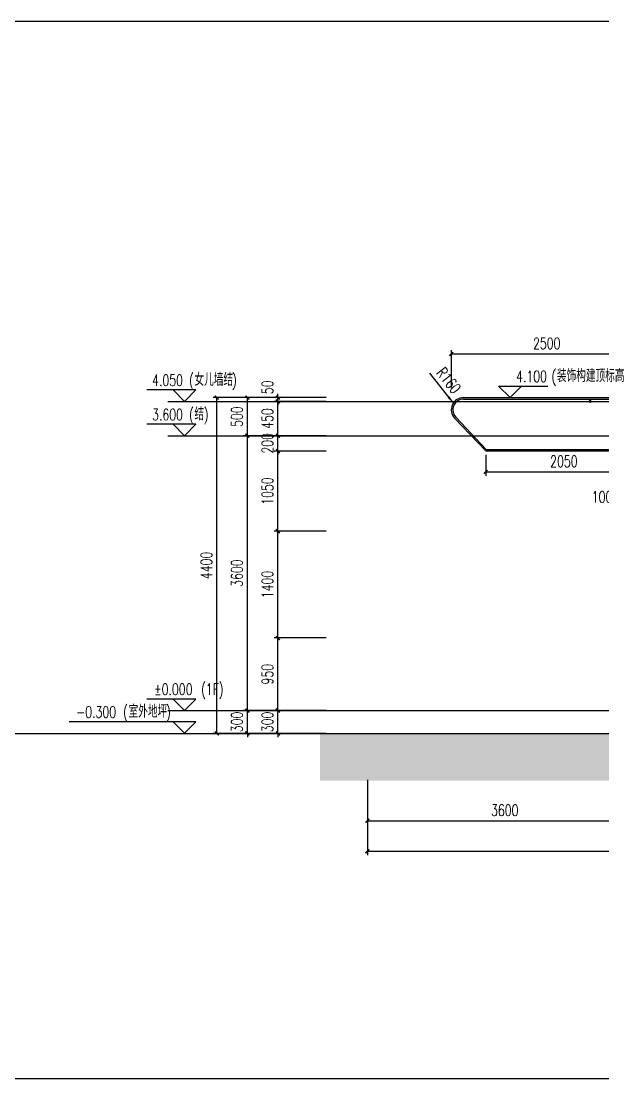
# Model space of a CAD drawing. Extents: x -2377130 to 293730, y -2 to 754590.
# Drawn here: x -2301928 to -2294304, y 512410 to 526270 of the extents above; entities that cross this region are included whole.
import ezdxf

# ---------------------------------------------------------------- set-up
doc = ezdxf.new("R2010")
doc.units = 0
doc.header["$LTSCALE"] = 1000
doc.header["$MEASUREMENT"] = 0
doc.linetypes.add('DOTE', pattern=[2.42, 2, -0.2, 0.02, -0.2])
doc.layers.get('Defpoints').update_dxf_attribs({"color": 210})
for name, color, linetype in [('A-AXIS-D', 1, 'Continuous'), ('A-AXIS-DOTE', 14, 'DOTE'), ('A-AXIS-DP', 126, 'Continuous'), ('A-AXIS-ELEV', 4, 'Continuous'), ('A-CURTAIN', 134, 'Continuous'), ('A-LIN-V', 9, 'Continuous'), ('A-SFCE', 30, 'Continuous'), ('DIM_SYMB', 3, 'Continuous'), ('PUB_TEXT', 7, 'Continuous'), ('建-尺寸', 3, 'Continuous')]:
    doc.layers.add(name, color=color, linetype=linetype)
doc.layers.add('A-WALL-HATCH', color=8, linetype='Continuous', lineweight=13)
doc.styles.add('_TCH_DIM', font='SIMPLEX', dxfattribs={"bigfont": 'GBCBIG'})
doc.styles.add('_TCH_DIM_T3', font='SIMPLEX', dxfattribs={"width": 0.705882, "bigfont": 'GBCBIG'})
doc.styles.add('A-DIM', font='SIMPLEX', dxfattribs={"bigfont": 'GBCBIG'})
doc.dimstyles.new('_TCH_ARCH&&50', dxfattribs={"dimtxt": 148.75, "dimasz": 50, "dimexe": 50, "dimexo": 50, "dimgap": 63.125, "dimtad": 1, "dimdec": 0, "dimzin": 0, "dimdsep": 46, "dimtxsty": '_TCH_DIM_T3', "dimblk": 'ARCHTICK', "dimcen": 0.09, "dimclrt": 7, "dimazin": 2, "dimtfac": 1, "dimtdec": 0, "dimtix": 1, "dimtmove": 2, "dimatfit": 3, "dimfxl": 0, "dimtolj": 1, "dimtzin": 0, "dimarcsym": 0})

# ---------------------------------------------------------------- blocks, each defined once
blk = doc.blocks.new('_ArchTick')
at = {"color": 0, "linetype": 'ByBlock', "const_width": 0.4}
blk.add_lwpolyline([(-0.5, -0.5), (0.5, 0.5)], dxfattribs=at)
blk = doc.blocks.new('*D2015')
at = {"layer": 'A-AXIS-DP', "color": 0, "lineweight": -2}
for p, q in [((-2295840, 520587), (-2295840, 520314)), ((-2293790, 520587), (-2293790, 520314)), ((-2295840, 520364), (-2293790, 520364))]:
    blk.add_line(p, q, dxfattribs=at)
at = {"layer": 'Defpoints', "color": 0}
for p in [(-2295840, 520637), (-2293790, 520637), (-2293790, 520364)]:
    blk.add_point(p, dxfattribs=at)
at = {"layer": 'A-AXIS-DP', "color": 0, "lineweight": -2, "xscale": 50, "yscale": 50, "zscale": 50, "rotation": 180}
blk.add_blockref('_ArchTick', (-2295840, 520364), dxfattribs=at)
at = {"layer": 'A-AXIS-DP', "color": 0, "lineweight": -2, "xscale": 50, "yscale": 50, "zscale": 50}
blk.add_blockref('_ArchTick', (-2293790, 520364), dxfattribs=at)
at = {"layer": 'A-AXIS-DP', "color": 7, "insert": (-2294815, 520502), "char_height": 148.8, "attachment_point": 5, "style": '_TCH_DIM_T3'}
blk.add_mtext('\\A1;2050', dxfattribs=at)
blk = doc.blocks.new('*D2011')
at = {"layer": 'A-AXIS-DP', "color": 0, "lineweight": -2}
for p, q in [((-2294140, 519897), (-2294190, 519897)), ((-2294140, 519657), (-2294140, 519947)), ((-2294140, 519897), (-2294040, 519897)), ((-2294040, 519657), (-2294040, 519947)), ((-2294040, 519897), (-2293990, 519897))]:
    blk.add_line(p, q, dxfattribs=at)
at = {"layer": 'Defpoints', "color": 0}
for p in [(-2294040, 519897), (-2294140, 519607), (-2294040, 519607)]:
    blk.add_point(p, dxfattribs=at)
at = {"layer": 'A-AXIS-DP', "color": 0, "lineweight": -2, "xscale": 50, "yscale": 50, "zscale": 50}
blk.add_blockref('_ArchTick', (-2294140, 519897), dxfattribs=at)
at = {"layer": 'A-AXIS-DP', "color": 0, "lineweight": -2, "xscale": 50, "yscale": 50, "zscale": 50, "rotation": 180}
blk.add_blockref('_ArchTick', (-2294040, 519897), dxfattribs=at)
at = {"layer": 'A-AXIS-DP', "color": 7, "insert": (-2294315, 520035), "char_height": 148.8, "attachment_point": 5, "style": '_TCH_DIM_T3'}
blk.add_mtext('\\A1;100', dxfattribs=at)
blk = doc.blocks.new('*D2009')
at = {"layer": 'A-AXIS-DP', "color": 0, "lineweight": -2}
for p, q in [((-2296290, 521470), (-2296290, 521960)), ((-2296290, 521910), (-2293790, 521910)), ((-2293790, 521470), (-2293790, 521960))]:
    blk.add_line(p, q, dxfattribs=at)
at = {"layer": 'Defpoints', "color": 0}
for p in [(-2293790, 521910), (-2296290, 521420), (-2293790, 521420)]:
    blk.add_point(p, dxfattribs=at)
at = {"layer": 'A-AXIS-DP', "color": 0, "lineweight": -2, "xscale": 50, "yscale": 50, "zscale": 50, "rotation": 180}
blk.add_blockref('_ArchTick', (-2296290, 521910), dxfattribs=at)
at = {"layer": 'A-AXIS-DP', "color": 0, "lineweight": -2, "xscale": 50, "yscale": 50, "zscale": 50}
blk.add_blockref('_ArchTick', (-2293790, 521910), dxfattribs=at)
at = {"layer": 'A-AXIS-DP', "color": 7, "insert": (-2295040, 522048), "char_height": 148.8, "attachment_point": 5, "style": '_TCH_DIM_T3'}
blk.add_mtext('\\A1;2500', dxfattribs=at)
blk = doc.blocks.new('*D2008')
at = {"layer": 'A-AXIS-DP', "color": 0, "lineweight": -2}
for p, q in [((-2297930, 521337), (-2298613, 521337)), ((-2297930, 521287), (-2298613, 521287)), ((-2298563, 521337), (-2298563, 521387)), ((-2298563, 521287), (-2298563, 521337)), ((-2298563, 521287), (-2298563, 521237))]:
    blk.add_line(p, q, dxfattribs=at)
at = {"layer": 'Defpoints', "color": 0}
for p in [(-2298563, 521337), (-2297880, 521337), (-2297880, 521287)]:
    blk.add_point(p, dxfattribs=at)
at = {"layer": 'A-AXIS-DP', "color": 0, "lineweight": -2, "xscale": 50, "yscale": 50, "zscale": 50}
for p, rotation in [((-2298563, 521337), 270), ((-2298563, 521287), 90)]:
    blk.add_blockref('_ArchTick', p, dxfattribs=dict(at, rotation=rotation))
at = {"layer": 'A-AXIS-DP', "color": 7, "insert": (-2298700, 521472), "char_height": 148.8, "attachment_point": 5, "rotation": 90, "style": '_TCH_DIM_T3'}
blk.add_mtext('\\A1;50', dxfattribs=at)
blk = doc.blocks.new('*D2007')
at = {"layer": 'A-AXIS-DP', "color": 0, "lineweight": -2}
for p, q in [((-2297930, 521287), (-2298613, 521287)), ((-2298563, 520837), (-2298563, 521287)), ((-2297930, 520837), (-2298613, 520837))]:
    blk.add_line(p, q, dxfattribs=at)
at = {"layer": 'Defpoints', "color": 0}
for p in [(-2298563, 521287), (-2297880, 521287), (-2297880, 520837)]:
    blk.add_point(p, dxfattribs=at)
at = {"layer": 'A-AXIS-DP', "color": 0, "lineweight": -2, "xscale": 50, "yscale": 50, "zscale": 50}
for p, rotation in [((-2298563, 521287), 90), ((-2298563, 520837), 270)]:
    blk.add_blockref('_ArchTick', p, dxfattribs=dict(at, rotation=rotation))
at = {"layer": 'A-AXIS-DP', "color": 7, "insert": (-2298700, 521062), "char_height": 148.8, "attachment_point": 5, "rotation": 90, "style": '_TCH_DIM_T3'}
blk.add_mtext('\\A1;450', dxfattribs=at)
blk = doc.blocks.new('*D2006')
at = {"layer": 'A-AXIS-DP', "color": 0, "lineweight": -2}
for p, q in [((-2298563, 520837), (-2298563, 520887)), ((-2297930, 520837), (-2298613, 520837)), ((-2298563, 520637), (-2298563, 520837)), ((-2297930, 520637), (-2298613, 520637)), ((-2298563, 520637), (-2298563, 520587))]:
    blk.add_line(p, q, dxfattribs=at)
at = {"layer": 'Defpoints', "color": 0}
for p in [(-2298563, 520837), (-2297880, 520837), (-2297880, 520637)]:
    blk.add_point(p, dxfattribs=at)
at = {"layer": 'A-AXIS-DP', "color": 0, "lineweight": -2, "xscale": 50, "yscale": 50, "zscale": 50}
for p, rotation in [((-2298563, 520837), 270), ((-2298563, 520637), 90)]:
    blk.add_blockref('_ArchTick', p, dxfattribs=dict(at, rotation=rotation))
at = {"layer": 'A-AXIS-DP', "color": 7, "insert": (-2298700, 520737), "char_height": 148.8, "attachment_point": 5, "rotation": 90, "style": '_TCH_DIM_T3'}
blk.add_mtext('\\A1;200', dxfattribs=at)
blk = doc.blocks.new('*D2005')
at = {"layer": 'A-AXIS-DP', "color": 0, "lineweight": -2}
for p, q in [((-2297930, 520637), (-2298613, 520637)), ((-2298563, 519587), (-2298563, 520637)), ((-2297930, 519587), (-2298613, 519587))]:
    blk.add_line(p, q, dxfattribs=at)
at = {"layer": 'Defpoints', "color": 0}
for p in [(-2298563, 520637), (-2297880, 520637), (-2297880, 519587)]:
    blk.add_point(p, dxfattribs=at)
at = {"layer": 'A-AXIS-DP', "color": 0, "lineweight": -2, "xscale": 50, "yscale": 50, "zscale": 50}
for p, rotation in [((-2298563, 520637), 90), ((-2298563, 519587), 270)]:
    blk.add_blockref('_ArchTick', p, dxfattribs=dict(at, rotation=rotation))
at = {"layer": 'A-AXIS-DP', "color": 7, "insert": (-2298700, 520112), "char_height": 148.8, "attachment_point": 5, "rotation": 90, "style": '_TCH_DIM_T3'}
blk.add_mtext('\\A1;1050', dxfattribs=at)
blk = doc.blocks.new('*D2004')
at = {"layer": 'A-AXIS-DP', "color": 0, "lineweight": -2}
for p, q in [((-2297930, 519587), (-2298613, 519587)), ((-2298563, 518187), (-2298563, 519587)), ((-2297930, 518187), (-2298613, 518187))]:
    blk.add_line(p, q, dxfattribs=at)
at = {"layer": 'Defpoints', "color": 0}
for p in [(-2298563, 519587), (-2297880, 519587), (-2297880, 518187)]:
    blk.add_point(p, dxfattribs=at)
at = {"layer": 'A-AXIS-DP', "color": 0, "lineweight": -2, "xscale": 50, "yscale": 50, "zscale": 50}
for p, rotation in [((-2298563, 519587), 90), ((-2298563, 518187), 270)]:
    blk.add_blockref('_ArchTick', p, dxfattribs=dict(at, rotation=rotation))
at = {"layer": 'A-AXIS-DP', "color": 7, "insert": (-2298700, 518887), "char_height": 148.8, "attachment_point": 5, "rotation": 90, "style": '_TCH_DIM_T3'}
blk.add_mtext('\\A1;1400', dxfattribs=at)
blk = doc.blocks.new('*D2003')
at = {"layer": 'A-AXIS-DP', "color": 0, "lineweight": -2}
for p, q in [((-2297930, 518187), (-2298613, 518187)), ((-2298563, 517237), (-2298563, 518187)), ((-2297930, 517237), (-2298613, 517237))]:
    blk.add_line(p, q, dxfattribs=at)
at = {"layer": 'Defpoints', "color": 0}
for p in [(-2298563, 518187), (-2297880, 518187), (-2297880, 517237)]:
    blk.add_point(p, dxfattribs=at)
at = {"layer": 'A-AXIS-DP', "color": 0, "lineweight": -2, "xscale": 50, "yscale": 50, "zscale": 50}
for p, rotation in [((-2298563, 518187), 90), ((-2298563, 517237), 270)]:
    blk.add_blockref('_ArchTick', p, dxfattribs=dict(at, rotation=rotation))
at = {"layer": 'A-AXIS-DP', "color": 7, "insert": (-2298700, 517712), "char_height": 148.8, "attachment_point": 5, "rotation": 90, "style": '_TCH_DIM_T3'}
blk.add_mtext('\\A1;950', dxfattribs=at)
blk = doc.blocks.new('*D2002')
at = {"layer": 'A-AXIS-DP', "color": 0, "lineweight": -2}
for p, q in [((-2298563, 517237), (-2298563, 517287)), ((-2297930, 517237), (-2298613, 517237)), ((-2298563, 516937), (-2298563, 517237)), ((-2297930, 516937), (-2298613, 516937)), ((-2298563, 516937), (-2298563, 516887))]:
    blk.add_line(p, q, dxfattribs=at)
at = {"layer": 'Defpoints', "color": 0}
for p in [(-2298563, 517237), (-2297880, 517237), (-2297880, 516937)]:
    blk.add_point(p, dxfattribs=at)
at = {"layer": 'A-AXIS-DP', "color": 0, "lineweight": -2, "xscale": 50, "yscale": 50, "zscale": 50}
for p, rotation in [((-2298563, 517237), 270), ((-2298563, 516937), 90)]:
    blk.add_blockref('_ArchTick', p, dxfattribs=dict(at, rotation=rotation))
at = {"layer": 'A-AXIS-DP', "color": 7, "insert": (-2298700, 517087), "char_height": 148.8, "attachment_point": 5, "rotation": 90, "style": '_TCH_DIM_T3'}
blk.add_mtext('\\A1;300', dxfattribs=at)
blk = doc.blocks.new('*D2001')
at = {"layer": 'A-AXIS-D', "color": 0, "lineweight": -2}
for p, q in [((-2298977, 521337), (-2299413, 521337)), ((-2299363, 516937), (-2299363, 521337)), ((-2298977, 516937), (-2299413, 516937))]:
    blk.add_line(p, q, dxfattribs=at)
at = {"layer": 'Defpoints', "color": 0}
for p in [(-2299363, 521337), (-2298927, 521337), (-2298927, 516937)]:
    blk.add_point(p, dxfattribs=at)
at = {"layer": 'A-AXIS-D', "color": 0, "lineweight": -2, "xscale": 50, "yscale": 50, "zscale": 50}
for p, rotation in [((-2299363, 521337), 90), ((-2299363, 516937), 270)]:
    blk.add_blockref('_ArchTick', p, dxfattribs=dict(at, rotation=rotation))
at = {"layer": 'A-AXIS-D', "color": 7, "insert": (-2299500, 519137), "char_height": 148.8, "attachment_point": 5, "rotation": 90, "style": '_TCH_DIM_T3'}
blk.add_mtext('\\A1;4400', dxfattribs=at)
blk = doc.blocks.new('*D2000')
at = {"layer": 'A-AXIS-D', "color": 0, "lineweight": -2}
for p, q in [((-2298577, 521337), (-2299013, 521337)), ((-2298963, 520837), (-2298963, 521337)), ((-2298577, 520837), (-2299013, 520837))]:
    blk.add_line(p, q, dxfattribs=at)
at = {"layer": 'Defpoints', "color": 0}
for p in [(-2298963, 521337), (-2298527, 521337), (-2298527, 520837)]:
    blk.add_point(p, dxfattribs=at)
at = {"layer": 'A-AXIS-D', "color": 0, "lineweight": -2, "xscale": 50, "yscale": 50, "zscale": 50}
for p, rotation in [((-2298963, 521337), 90), ((-2298963, 520837), 270)]:
    blk.add_blockref('_ArchTick', p, dxfattribs=dict(at, rotation=rotation))
at = {"layer": 'A-AXIS-D', "color": 7, "insert": (-2299100, 521087), "char_height": 148.8, "attachment_point": 5, "rotation": 90, "style": '_TCH_DIM_T3'}
blk.add_mtext('\\A1;500', dxfattribs=at)
blk = doc.blocks.new('*D1999')
at = {"layer": 'A-AXIS-D', "color": 0, "lineweight": -2}
for p, q in [((-2298577, 520837), (-2299013, 520837)), ((-2298963, 517237), (-2298963, 520837)), ((-2298577, 517237), (-2299013, 517237))]:
    blk.add_line(p, q, dxfattribs=at)
at = {"layer": 'Defpoints', "color": 0}
for p in [(-2298963, 520837), (-2298527, 520837), (-2298527, 517237)]:
    blk.add_point(p, dxfattribs=at)
at = {"layer": 'A-AXIS-D', "color": 0, "lineweight": -2, "xscale": 50, "yscale": 50, "zscale": 50}
for p, rotation in [((-2298963, 520837), 90), ((-2298963, 517237), 270)]:
    blk.add_blockref('_ArchTick', p, dxfattribs=dict(at, rotation=rotation))
at = {"layer": 'A-AXIS-D', "color": 7, "insert": (-2299100, 519037), "char_height": 148.8, "attachment_point": 5, "rotation": 90, "style": '_TCH_DIM_T3'}
blk.add_mtext('\\A1;3600', dxfattribs=at)
blk = doc.blocks.new('*D1998')
at = {"layer": 'A-AXIS-D', "color": 0, "lineweight": -2}
for p, q in [((-2298963, 517237), (-2298963, 517287)), ((-2298577, 517237), (-2299013, 517237)), ((-2298963, 516937), (-2298963, 517237)), ((-2298577, 516937), (-2299013, 516937)), ((-2298963, 516937), (-2298963, 516887))]:
    blk.add_line(p, q, dxfattribs=at)
at = {"layer": 'Defpoints', "color": 0}
for p in [(-2298963, 517237), (-2298527, 517237), (-2298527, 516937)]:
    blk.add_point(p, dxfattribs=at)
at = {"layer": 'A-AXIS-D', "color": 0, "lineweight": -2, "xscale": 50, "yscale": 50, "zscale": 50}
for p, rotation in [((-2298963, 517237), 270), ((-2298963, 516937), 90)]:
    blk.add_blockref('_ArchTick', p, dxfattribs=dict(at, rotation=rotation))
at = {"layer": 'A-AXIS-D', "color": 7, "insert": (-2299100, 517087), "char_height": 148.8, "attachment_point": 5, "rotation": 90, "style": '_TCH_DIM_T3'}
blk.add_mtext('\\A1;300', dxfattribs=at)
blk = doc.blocks.new('*D1997')
at = {"layer": 'A-AXIS-D', "color": 0, "lineweight": -2}
for p, q in [((-2297390, 516327), (-2297390, 515342)), ((-2283140, 516327), (-2283140, 515342)), ((-2297390, 515392), (-2283140, 515392))]:
    blk.add_line(p, q, dxfattribs=at)
at = {"layer": 'Defpoints', "color": 0}
for p in [(-2297390, 516377), (-2283140, 516377), (-2283140, 515392)]:
    blk.add_point(p, dxfattribs=at)
at = {"layer": 'A-AXIS-D', "color": 0, "lineweight": -2, "xscale": 50, "yscale": 50, "zscale": 50, "rotation": 180}
blk.add_blockref('_ArchTick', (-2297390, 515392), dxfattribs=at)
at = {"layer": 'A-AXIS-D', "color": 0, "lineweight": -2, "xscale": 50, "yscale": 50, "zscale": 50}
blk.add_blockref('_ArchTick', (-2283140, 515392), dxfattribs=at)
at = {"layer": 'A-AXIS-D', "color": 7, "insert": (-2290265, 515529), "char_height": 148.8, "attachment_point": 5, "style": '_TCH_DIM_T3'}
blk.add_mtext('\\A1;14250', dxfattribs=at)
blk = doc.blocks.new('*D1993')
at = {"layer": 'A-AXIS-D', "color": 0, "lineweight": -2}
for p, q in [((-2297390, 516327), (-2297390, 515742)), ((-2293790, 516327), (-2293790, 515742)), ((-2297390, 515792), (-2293790, 515792))]:
    blk.add_line(p, q, dxfattribs=at)
at = {"layer": 'Defpoints', "color": 0}
for p in [(-2297390, 516377), (-2293790, 516377), (-2293790, 515792)]:
    blk.add_point(p, dxfattribs=at)
at = {"layer": 'A-AXIS-D', "color": 0, "lineweight": -2, "xscale": 50, "yscale": 50, "zscale": 50, "rotation": 180}
blk.add_blockref('_ArchTick', (-2297390, 515792), dxfattribs=at)
at = {"layer": 'A-AXIS-D', "color": 0, "lineweight": -2, "xscale": 50, "yscale": 50, "zscale": 50}
blk.add_blockref('_ArchTick', (-2293790, 515792), dxfattribs=at)
at = {"layer": 'A-AXIS-D', "color": 7, "insert": (-2295590, 515929), "char_height": 148.8, "attachment_point": 5, "style": '_TCH_DIM_T3'}
blk.add_mtext('\\A1;3600', dxfattribs=at)

msp = doc.modelspace()

# ---------------------------------------------------------------- hatches: boundary and pattern name
at = {"layer": 'A-WALL-HATCH'}
h = msp.add_hatch(dxfattribs=at)
h.set_pattern_fill('夯实土壤', color=8, scale=40)
h.set_pattern_definition([(45, (-40602099716.08, -3385484292.55), (-158.9576044107, 158.9576044107), []), (45, (-40602099632.08, -3385484292.55), (-158.9576044107, 158.9576044107), []), (45, (-40602099548.08, -3385484292.55), (-158.9576044107, 158.9576044107), []), (135, (-40602099716.08, -3385484292.55), (-158.9576044107, -158.9576044107), [106, -118.8]), (135, (-40602099674.08, -3385484250.55), (-158.9576044107, -158.9576044107), [106, -118.8]), (135, (-40602099632.08, -3385484208.55), (-158.9576044107, -158.9576044107), [106, -118.8])])
h.paths.add_polyline_path([(-2284240, 516937.5), (-2282616.7, 516937.5), (-2282616.7, 516317.5), (-2284240, 516317.5)])
h.paths.add_polyline_path([(-2289590, 516762.5), (-2284540, 516762.5), (-2284540, 516477.5), (-2284540, 516317.5), (-2289590, 516317.5)])
h.paths.add_polyline_path([(-2293738.8, 516762.5), (-2289890, 516762.5), (-2289890, 516317.5), (-2293738.8, 516317.5)])
h.paths.add_polyline_path([(-2298010, 516937.5), (-2294038.8, 516937.5), (-2294038.8, 516317.5), (-2298010, 516317.5)])

# ---------------------------------------------------------------- linework, layer by layer
at = {"layer": 'A-AXIS-DOTE', "color": 8, "ltscale": 30}
for p, q in [((-2300006.7, 521287.5), (-2282616.7, 521287.5)), ((-2300006.7, 520837.5), (-2282616.7, 520837.5)), ((-2300006.7, 517237.5), (-2282616.7, 517237.5))]:
    msp.add_line(p, q, dxfattribs=at)
at = {"layer": 'A-AXIS-DOTE', "color": 8}
msp.add_line((-2300006.7, 516937.5), (-2282616.7, 516937.5), dxfattribs=at)
at = {"layer": 'A-AXIS-ELEV', "color": 8}
for p, q in [((-2299636.7, 521437.5), (-2300280.5, 521437.5)), ((-2299786.7, 521287.5), (-2299936.7, 521437.5)), ((-2299786.7, 521287.5), (-2299636.7, 521437.5)), ((-2295520, 521337.5), (-2295670, 521487.5)), ((-2295670, 521487.5), (-2295026.2, 521487.5)), ((-2295520, 521337.5), (-2295370, 521487.5)), ((-2299636.7, 520987.5), (-2300280.5, 520987.5)), ((-2299786.7, 520837.5), (-2299936.7, 520987.5)), ((-2299786.7, 520837.5), (-2299636.7, 520987.5)), ((-2299636.7, 517387.5), (-2300280.5, 517387.5)), ((-2299786.7, 517237.5), (-2299936.7, 517387.5)), ((-2299786.7, 517237.5), (-2299636.7, 517387.5)), ((-2299636.6, 517089.4), (-2301300, 517089.4)), ((-2299786.6, 516939.4), (-2299936.6, 517089.4)), ((-2299786.6, 516939.4), (-2299636.6, 517089.4))]:
    msp.add_line(p, q, dxfattribs=at)
at = {"layer": 'A-CURTAIN', "color": 8}
for p, q in [((-2296246.7, 521067.7), (-2295840, 520637.5)), ((-2296232.1, 521081.4), (-2295831.4, 520657.5)), ((-2295840, 520637.5), (-2294040, 520637.5)), ((-2295831.4, 520657.5), (-2294040, 520657.5))]:
    msp.add_line(p, q, dxfattribs=at)
for points in [[(-2296130.2, 521337.5), (-2293790, 521337.5), (-2293790, 521137.5)], [(-2296130.2, 521317.5), (-2293810, 521317.5), (-2293810, 521137.5)]]:
    msp.add_lwpolyline(points, dxfattribs=at)
for radius in [160, 140]:
    msp.add_arc((-2296130.2, 521177.5), radius, 90, 223.31532, dxfattribs=at)
at = {"layer": 'A-LIN-V', "color": 8}
msp.add_lwpolyline([(-2327650, 526270), (-2279870, 526270), (-2279870, 512410), (-2327650, 512410)], close=True, dxfattribs=at)
at = {"layer": 'A-SFCE', "color": 8}
msp.add_line((-2333566.7, 516937.5), (-2279870, 516937.5), dxfattribs=at)
at = {"layer": 'DIM_SYMB', "color": 8, "const_width": 20}
msp.add_lwpolyline([(-2294464.8, 521278.9, 1), (-2294475.2, 521296, 1)], format="xyb", close=True, dxfattribs=at)
at = {"layer": '建-尺寸', "color": 8}
msp.add_lwpolyline([(-2296576, 521658.5), (-2296325.9, 521344), (-2296263.6, 521265.8)], dxfattribs=at)
msp.add_lwpolyline([(-2296325.9, 521344, 33, 0, 0), (-2296263.6, 521265.8, 0, 0, 0)], format="xyseb", dxfattribs=at)

# ---------------------------------------------------------------- texts
at = {"layer": 'PUB_TEXT', "color": 8, "style": '_TCH_DIM', "width": 0.705882}
for s, height, p in [('(', 148.8, (-2294976.2, 521540)), ('4.050', 148.75, (-2300211.5, 521490)), ('(', 148.8, (-2299726.5, 521490)), (')', 148.8, (-2299165, 521490)), ('4.100', 148.75, (-2295441.2, 521540)), ('3.600', 148.75, (-2300211.5, 521040)), ('(', 148.8, (-2299726.5, 521040)), (')', 148.8, (-2299533.6, 521040)), ('%%P0.000', 148.75, (-2300185.5, 517440)), ('(1F)', 148.75, (-2299570.5, 517440)), ('-0.300', 148.75, (-2301205, 517141.9)), ('(', 148.8, (-2300590, 517141.9)), (')', 148.8, (-2300028.5, 517141.9))]:
    msp.add_text(s, height=height, dxfattribs=at).set_placement(p)
at = {"layer": 'PUB_TEXT', "color": 8, "style": '_TCH_DIM'}
for s, height, p in [('装饰构建顶标高', 168.79, (-2294906.2, 521540)), ('女儿墙结', 168.79, (-2299656.5, 521490)), ('结', 168.8, (-2299656.5, 521040)), ('室外地坪', 168.79, (-2300520, 517141.9))]:
    msp.add_text(s, height=height, dxfattribs=at).set_placement(p)
at = {"layer": '建-尺寸', "color": 8, "style": 'A-DIM', "width": 0.705882}
msp.add_text('R160', height=148.75, rotation=308.50187, dxfattribs=at).set_placement((-2296495.5, 521658.6))

# ---------------------------------------------------------------- dimensions: what is measured, and where the dimension line sits
at = {"layer": 'A-AXIS-D', "color": 8}
for p1, p2, distance, picture, middle in [((-2298926.7, 516937.5), (-2298926.7, 521337.5), 435.8, '*D2001', (-2299500.1, 519137.5)), ((-2298526.7, 520837.5), (-2298526.7, 521337.5), 435.8, '*D2000', (-2299100.1, 521087.5)), ((-2298526.7, 517237.5), (-2298526.7, 520837.5), 435.8, '*D1999', (-2299100.1, 519037.5)), ((-2298526.7, 516937.5), (-2298526.7, 517237.5), 435.8, '*D1998', (-2299100.1, 517087.5)), ((-2297390.2, 516377.5), (-2283139.8, 516377.5), -986, '*D1997', (-2290265, 515529)), ((-2297390.2, 516377.5), (-2293790, 516377.5), -586, '*D1993', (-2295590.1, 515929))]:
    dim = msp.add_aligned_dim(p1=p1, p2=p2, distance=distance, dimstyle='_TCH_ARCH&&50', dxfattribs=at)
    dim.commit()
    dim.dimension.update_dxf_attribs({"geometry": picture, "text_midpoint": middle})
at = {"layer": 'A-AXIS-DP', "color": 8}
for p1, p2, distance, picture, middle in [((-2296290.2, 521420), (-2293790, 521420), 490, '*D2009', (-2295040.1, 522047.5)), ((-2297880, 520837.5), (-2297880, 521287.5), 682.6, '*D2007', (-2298700.1, 521062.5)), ((-2297880, 520637.5), (-2297880, 520837.5), 682.6, '*D2006', (-2298700.1, 520737.5)), ((-2297880, 519587.5), (-2297880, 520637.5), 682.6, '*D2005', (-2298700.1, 520112.5)), ((-2295840, 520637.5), (-2293790, 520637.5), -273.4, '*D2015', (-2294815, 520501.5)), ((-2297880, 518187.5), (-2297880, 519587.5), 682.6, '*D2004', (-2298700.1, 518887.5)), ((-2297880, 517237.5), (-2297880, 518187.5), 682.6, '*D2003', (-2298700.1, 517712.5)), ((-2297880, 516937.5), (-2297880, 517237.5), 682.6, '*D2002', (-2298700.1, 517087.5))]:
    dim = msp.add_aligned_dim(p1=p1, p2=p2, distance=distance, dimstyle='_TCH_ARCH&&50', dxfattribs=at)
    dim.commit()
    dim.dimension.update_dxf_attribs({"geometry": picture, "text_midpoint": middle})
for base, p1, p2, angle, picture, middle in [((-2298562.6, 521337.5), (-2297880, 521287.5), (-2297880, 521337.5), 90, '*D2008', (-2298700.1, 521472.5)), ((-2294040, 519897.5), (-2294140, 519607.5), (-2294040, 519607.5), 0, '*D2011', (-2294315, 520035))]:
    dim = msp.add_linear_dim(base=base, p1=p1, p2=p2, angle=angle, dimstyle='_TCH_ARCH&&50', dxfattribs=at)
    dim.commit()
    dim.dimension.update_dxf_attribs({"geometry": picture, "text_midpoint": middle, "dimtype": 161})

doc.saveas('drawing.dxf')
